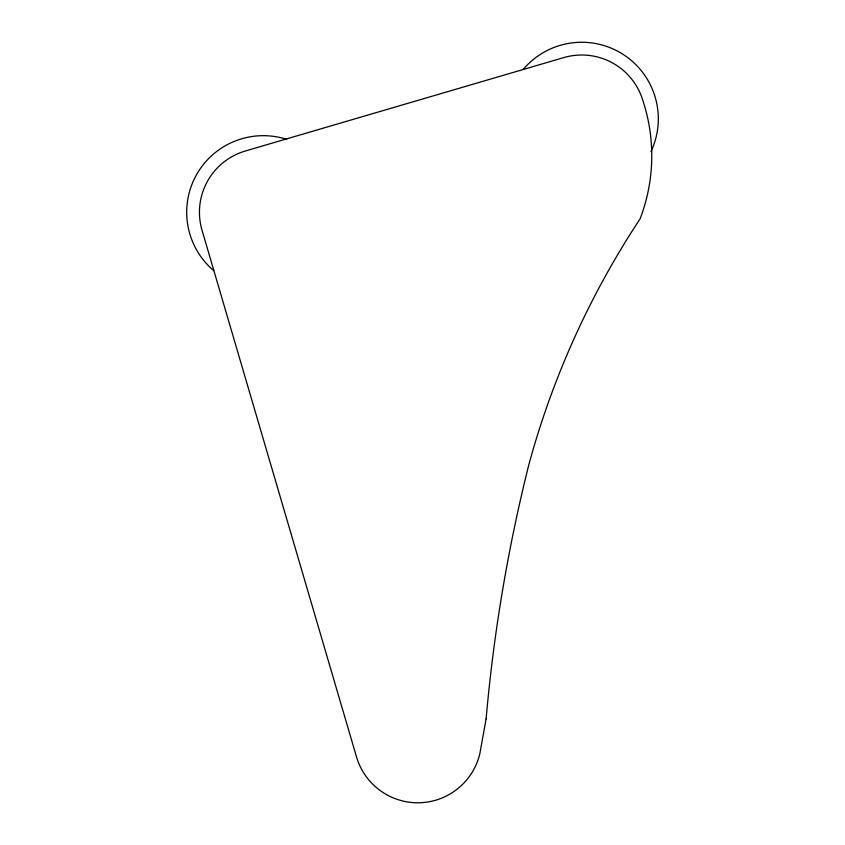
<?xml version="1.0" encoding="UTF-8"?>
<svg xmlns="http://www.w3.org/2000/svg" width="845" height="845" viewBox="0 0 845 845"><rect width="100%" height="100%" fill="white"/><g stroke="black" fill="none" stroke-linecap="round" stroke-linejoin="round"><path stroke-width="1.27" d="M213.722 270.654A76.589 76.589 0 0 1 286.698 139.34M523.33 69.29A76.589 76.589 0 0 1 650.967 151.582M486.107 718.894L479.78 754.004A63.819 63.819 0 0 1 356.516 756.909L202.029 230.22A63.819 63.819 0 0 1 245.303 151.012L563.763 57.597A63.819 63.819 0 0 1 642.971 100.872A175.866 175.866 0 0 1 640.035 218.95A851.337 851.337 0 0 0 528.959 464.232A1635.233 1635.233 0 0 0 486.107 718.894"/></g></svg>
